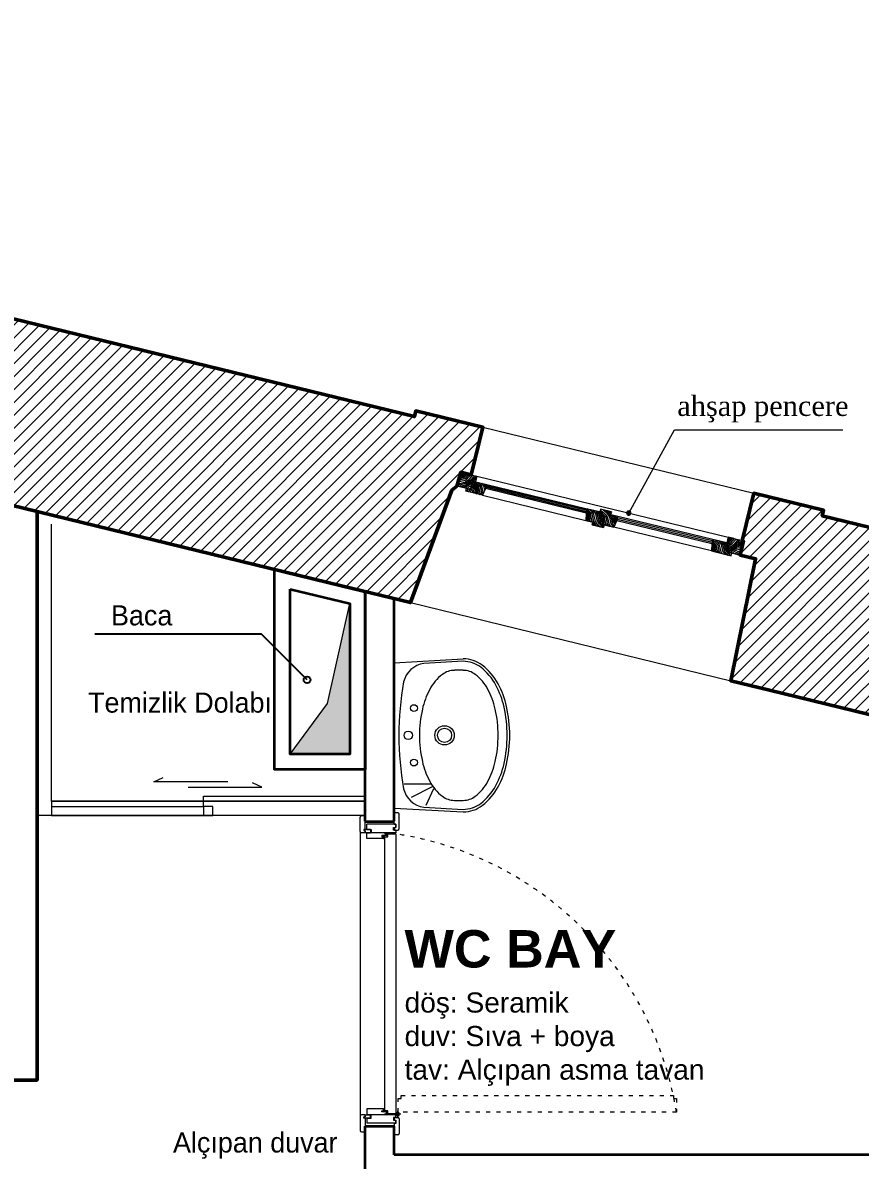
# Model space of a CAD drawing. Header units: millimetres. Extents: x 4980 to 19099, y 3891 to 5773.
# Drawn here: x 13196.2 to 13487.6, y 4328.4 to 4724 of the extents above; entities that cross this region are included whole.
import ezdxf

# ---------------------------------------------------------------- set-up
doc = ezdxf.new("R2010")
doc.units = ezdxf.units.MM
doc.linetypes.add('ACAD_ISO03W100', pattern=[30, 12, -18])
for name, color, linetype, lineweight in [('a 0', 252, 'Continuous', 0), ('a 2', 132, 'Continuous', 20), ('a ahşap tarama', 46, 'Continuous', 0), ('a alçıpan duvar', 162, 'Continuous', 35), ('a donatı ıslak', 52, 'Continuous', 15), ('a duvar', 84, 'Continuous', 50), ('a kapı 1', 50, 'Continuous', 5), ('a kapı 2', 51, 'Continuous', 9), ('a kapı eşik', 40, 'Continuous', 20), ('a pencere 0', 252, 'Continuous', 0), ('a pencere cam', 121, 'Continuous', 0), ('a pencere doğrama', 41, 'Continuous', 20), ('kiremit', 234, 'Continuous', 20), ('kot', 3, 'Continuous', 0), ('no3_duvar tarama', 253, 'Continuous', 9), ('PLAN YAZI', 4, 'Continuous', 9), ('TAVAN', 31, 'Continuous', 0)]:
    doc.layers.add(name, color=color, linetype=linetype, lineweight=lineweight)
doc.layers.add('a yazı', color=30, linetype='Continuous')
doc.styles.get("Standard").update_dxf_attribs({"font": 'stylu.ttf', "height": 10})
pattern_1 = [(346.328434, (2069.433, 13221.979), (6.0401125, 3.6765528), [0.25, -4.75]), (76.328434, (2071.79, 13223.2067), (-3.6765528, 6.0401125), [0.5, -4.5]), (31.328434, (2070.7, 13222.9572), (1.1817798, 4.8583327), [0.3535, -1.0605, 0.3535, -0.707, 2.475, -2.1215678]), (31.328434, (2069.131, 13221.795), (1.1817798, 4.8583327), [0.35355, -0.7071, 0.35355, -5.6568678]), (31.328434, (2070.9495, 13221.8674), (1.1817798, 4.8583327), [0.35355, -6.7175178]), (31.328434, (2071.3763, 13221.5063), (1.1817798, 4.8583327), [0.35355, -6.7175178]), (31.328434, (2070.7657, 13222.1694), (1.1817798, 4.8583327), [0.35355, -6.7175178]), (31.328434, (2070.582, 13222.4714), (1.1817798, 4.8583327), [0.7071, -6.3639678]), (31.328434, (2072.6828, 13225.8197), (1.1817798, 4.8583327), [0.7071, -6.3639678]), (31.328434, (2070.155, 13222.8325), (1.1817798, 4.8583327), [1.4142, -5.6568678]), (31.328434, (2069.9713, 13223.1345), (1.1817798, 4.8583327), [1.4142, -5.6568678]), (31.328434, (2073.4837, 13223.8238), (1.1817798, 4.8583327), [1.4142, -5.6568678]), (31.328434, (2069.8466, 13223.6794), (1.1817798, 4.8583327), [1.06066, -6.0104078]), (31.328434, (2069.052, 13224.6445), (1.1817798, 4.8583327), [1.06066, -6.0104078]), (31.328434, (2069.4198, 13224.0405), (1.1817798, 4.8583327), [1.06066, -6.0104078]), (31.328434, (2072.9323, 13224.73), (1.1817798, 4.8583327), [1.767767, -5.3033008]), (31.328434, (2072.5055, 13225.091), (1.1817798, 4.8583327), [1.767767, -5.3033008]), (31.328434, (2072.696, 13223.758), (1.1817798, 4.8583327), [2.4748737, -4.596194]), (12.893485, (2070.037, 13222.3466), (4.85833268, -1.18177983), [0.559017, -10.6213229]), (12.893485, (2071.3631, 13223.5678), (4.85833268, -1.18177983), [0.559017, -10.6213229]), (12.893485, (2071.002, 13223.141), (4.85833268, -1.18177983), [0.559017, -10.6213229]), (12.893485, (2069.6759, 13221.9199), (4.85833268, -1.18177983), [1.118034, -10.0623059]), (12.893485, (2071.1793, 13223.8698), (4.85833268, -1.18177983), [1.677051, -9.503289]), (12.893485, (2070.7526, 13224.2309), (4.85833268, -1.18177983), [2.236068, -8.944272]), (12.893485, (2070.3258, 13224.592), (4.85833268, -1.18177983), [2.236068, -8.944272]), (12.893485, (2069.9516, 13226.2267), (4.85833268, -1.18177983), [2.236068, -8.944272]), (12.893485, (2069.8334, 13225.741), (4.85833268, -1.18177983), [2.795085, -8.3852549]), (12.893485, (2069.9582, 13225.196), (4.85833268, -1.18177983), [2.795085, -8.3852549]), (49.763383, (2071.1859, 13222.839), (1.18177984, 4.85833268), [0.559017, -10.6213229]), (49.763383, (2070.339, 13222.5305), (1.18177984, 4.85833268), [0.559017, -10.6213229]), (49.763383, (2069.433, 13221.979), (1.18177984, 4.85833268), [1.118034, -10.0623059]), (49.763383, (2071.0677, 13222.3532), (1.18177984, 4.85833268), [1.118034, -10.0623059]), (49.763383, (2068.888, 13221.8542), (1.18177984, 4.85833268), [1.677051, -9.503289]), (49.763383, (2068.4022, 13221.9724), (1.18177984, 4.85833268), [2.236068, -8.944272]), (49.763383, (2072.8338, 13221.1517), (1.18177984, 4.85833268), [2.236068, -8.944272]), (49.763383, (2071.2515, 13222.0512), (1.18177984, 4.85833268), [2.236068, -8.944272]), (49.763383, (2072.105, 13221.329), (1.18177984, 4.85833268), [2.795085, -8.3852549]), (49.763383, (2071.6783, 13221.69), (1.18177984, 4.85833268), [2.795085, -8.3852549])]
pattern_2 = [(346.328434, (-4841.0606, -2285.235), (3.6765528, -6.0401125), [0.25, -4.75]), (256.328434, (-4839.531, -2287.4083), (-6.0401125, -3.6765528), [0.5, -4.5]), (301.328434, (-4840.3844, -2286.686), (-1.1817798, -4.8583327), [0.3535, -1.0605, 0.3535, -0.707, 2.475, -2.1215678]), (301.328434, (-4841.2444, -2284.9332), (-1.1817798, -4.8583327), [0.35355, -0.7071, 0.35355, -5.6568678]), (301.328434, (-4839.662, -2285.8327), (-1.1817798, -4.8583327), [0.35355, -6.7175178]), (301.328434, (-4839.1172, -2285.708), (-1.1817798, -4.8583327), [0.35355, -6.7175178]), (301.328434, (-4839.9642, -2286.0165), (-1.1817798, -4.8583327), [0.35355, -6.7175178]), (301.328434, (-4840.2662, -2286.2003), (-1.1817798, -4.8583327), [0.7071, -6.3639678]), (301.328434, (-4839.938, -2290.1395), (-1.1817798, -4.8583327), [0.7071, -6.3639678]), (301.328434, (-4840.811, -2286.325), (-1.1817798, -4.8583327), [1.4142, -5.6568678]), (301.328434, (-4841.113, -2286.509), (-1.1817798, -4.8583327), [1.4142, -5.6568678]), (301.328434, (-4838.3097, -2288.7345), (-1.1817798, -4.8583327), [1.4142, -5.6568678]), (301.328434, (-4841.4742, -2286.9356), (-1.1817798, -4.8583327), [1.06066, -6.0104078]), (301.328434, (-4842.623, -2287.428), (-1.1817798, -4.8583327), [1.06066, -6.0104078]), (301.328434, (-4842.019, -2287.0604), (-1.1817798, -4.8583327), [1.06066, -6.0104078]), (301.328434, (-4839.2157, -2289.286), (-1.1817798, -4.8583327), [1.767767, -5.3033008]), (301.328434, (-4839.7607, -2289.4108), (-1.1817798, -4.8583327), [1.767767, -5.3033008]), (301.328434, (-4838.9794, -2288.3143), (-1.1817798, -4.8583327), [2.4748737, -4.596194]), (319.763383, (-4840.693, -2285.8392), (4.85833268, -1.18177984), [0.559017, -10.6213229]), (319.763383, (-4840.0758, -2287.533), (4.85833268, -1.18177984), [0.559017, -10.6213229]), (319.763383, (-4840.2005, -2286.9881), (4.85833268, -1.18177984), [0.559017, -10.6213229]), (319.763383, (-4840.8177, -2285.2943), (4.85833268, -1.18177984), [1.118034, -10.0623059]), (319.763383, (-4840.3778, -2287.717), (4.85833268, -1.18177984), [1.677051, -9.5032889]), (319.763383, (-4840.9227, -2287.8416), (4.85833268, -1.18177984), [2.236068, -8.9442719]), (319.763383, (-4841.4676, -2287.9664), (4.85833268, -1.18177984), [2.236068, -8.9442719]), (319.763383, (-4842.551, -2289.2466), (4.85833268, -1.18177984), [2.236068, -8.9442719]), (319.763383, (-4842.4328, -2288.7608), (4.85833268, -1.18177984), [2.795085, -8.3852549]), (319.763383, (-4842.0717, -2288.334), (4.85833268, -1.18177984), [2.795085, -8.3852549]), (282.893485, (-4839.8985, -2286.8043), (-1.18177984, -4.85833268), [0.559017, -10.6213229]), (282.893485, (-4840.509, -2286.1412), (-1.18177984, -4.85833268), [0.559017, -10.6213229]), (282.893485, (-4841.0606, -2285.2352), (-1.18177984, -4.85833268), [1.118034, -10.0623059]), (282.893485, (-4839.7803, -2286.3185), (-1.18177984, -4.85833268), [1.118034, -10.0623059]), (282.893485, (-4841.4873, -2284.874), (-1.18177984, -4.85833268), [1.677051, -9.5032889]), (282.893485, (-4841.9732, -2284.756), (-1.18177984, -4.85833268), [2.236068, -8.9442719]), (282.893485, (-4837.6597, -2286.0624), (-1.18177984, -4.85833268), [2.236068, -8.9442719]), (282.893485, (-4839.4783, -2286.1347), (-1.18177984, -4.85833268), [2.236068, -8.9442719]), (282.893485, (-4838.3885, -2285.8852), (-1.18177984, -4.85833268), [2.795085, -8.3852549]), (282.893485, (-4838.9334, -2286.01), (-1.18177984, -4.85833268), [2.795085, -8.3852549])]

# ---------------------------------------------------------------- blocks, each defined once
blk = doc.blocks.new('dggfgfg')
at = {"layer": 'a yazı'}
h = blk.add_hatch(dxfattribs=at)
h.set_pattern_fill('ANGLE', color=256, scale=3)
h.set_pattern_definition([(0, (0, 0), (0, 20.955), [15.24, -5.715]), (90, (0, 0), (-20.955, 1e-15), [15.24, -5.715])])
h.paths.add_polyline_path([(-70267.39, -26553.81, 1), (-70269.77, -26553.81, 1)])
blk.add_lwpolyline([(-70268.58, -26553.81), (-70284.45, -26537.95), (-70342.5, -26537.95)], dxfattribs=at)
blk.add_circle((-70268.58, -26553.81), 1.19, dxfattribs=at)
blk = doc.blocks.new('asdsdzfsd')
at = {"layer": 'a 0'}
blk.add_hatch(color=256, dxfattribs=at).paths.add_polyline_path([(8706.57, 2411.45), (8698.79, 2376.7), (8685.73, 2359.08), (8706.57, 2359.08)])
at = {"layer": 'a ahşap tarama', "lineweight": 5}
h = blk.add_hatch(dxfattribs=at)
h.set_pattern_fill('WOODFACE', color=256, scale=5, angle=346.3284, style=0, pattern_type=2)
h.set_pattern_definition(pattern_1)
h.paths.add_polyline_path([(8748.8, 2456.25), (8750.74, 2455.78), (8750.26, 2453.83), (8749.29, 2454.07), (8748.58, 2451.15), (8747.13, 2451.51), (8743.72, 2452.34), (8745.15, 2457.14)])
h = blk.add_hatch(dxfattribs=at)
h.set_pattern_fill('WOODFACE', color=256, scale=5, angle=346.3284, style=0, pattern_type=2)
h.set_pattern_definition(pattern_2)
h.paths.add_polyline_path([(8754.15, 2452.89), (8753.8, 2451.44), (8752.72, 2449.12), (8746.89, 2450.54), (8747.13, 2451.51), (8748.58, 2451.15), (8749.29, 2454.07), (8750.26, 2453.83)])
h = blk.add_hatch(dxfattribs=at)
h.set_pattern_fill('WOODFACE', color=256, scale=5, angle=346.3284, style=0, pattern_type=2)
h.set_pattern_definition(pattern_2)
h.paths.add_polyline_path([(8789.13, 2444.38), (8788.78, 2442.93), (8788.67, 2440.38), (8791.1, 2439.79), (8790.87, 2438.82), (8794.75, 2437.87), (8794.99, 2438.84), (8793.53, 2439.2), (8794.38, 2442.68), (8794.48, 2443.08), (8789.33, 2444.33)])
h = blk.add_hatch(dxfattribs=at)
h.set_pattern_fill('WOODFACE', color=256, scale=5, angle=346.3284, style=0, pattern_type=2)
h.set_pattern_definition(pattern_2)
h.paths.add_polyline_path([(8798.39, 2438.02), (8799.47, 2440.33), (8799.82, 2441.78), (8797.39, 2442.37), (8797.63, 2443.35), (8793.74, 2444.29), (8793.51, 2443.32), (8794.48, 2443.08), (8793.63, 2439.6), (8793.53, 2439.2)])
h = blk.add_hatch(dxfattribs=at)
h.set_pattern_fill('WOODFACE', color=256, scale=5, angle=346.3284, style=0, pattern_type=2)
h.set_pattern_definition(pattern_2)
edge = h.paths.add_edge_path()
edge.add_line((8832.86, 2433.75), (8832.5, 2432.29))
edge.add_line((8832.5, 2432.29), (8832.4, 2429.74))
edge.add_line((8832.4, 2429.74), (8839.2, 2428.09))
edge.add_line((8839.2, 2428.09), (8839.43, 2429.05))
edge.add_line((8839.43, 2429.05), (8837.98, 2429.41))
edge.add_line((8837.98, 2429.41), (8838.69, 2432.32))
edge.add_line((8838.69, 2432.32), (8837.71, 2432.56))
edge.add_line((8837.71, 2432.56), (8832.86, 2433.75))
h = blk.add_hatch(dxfattribs=at)
h.set_pattern_fill('WOODFACE', color=256, scale=5, angle=346.3284, style=0, pattern_type=2)
h.set_pattern_definition(pattern_1)
h.paths.add_polyline_path([(8841.1, 2433.79), (8838.19, 2434.5), (8837.71, 2432.56), (8838.69, 2432.32), (8837.98, 2429.41), (8842.34, 2428.34), (8843.45, 2433.22)])
at = {"layer": 'a kapı 1'}
h = blk.add_hatch(color=256, dxfattribs=at)
h.paths.add_polyline_path([(8718.12, 2330.69), (8718.13, 2330.59), (8718.3, 2330.59), (8718.3, 2330.46), (8718.13, 2330.47), (8718.12, 2330.36), (8718.05, 2330.47), (8717.91, 2330.47), (8717.9, 2330.36), (8717.8, 2330.53), (8717.9, 2330.69), (8717.91, 2330.58), (8718.05, 2330.59)])
h.paths.add_polyline_path([(8718.3, 2330.7, -0.2663), (8718.7, 2330.4), (8718.7, 2330, -0.268071), (8718.3, 2329.7)])
h.paths.add_polyline_path([(8718.4, 2330.57), (8718.4, 2329.83, 0.088912), (8718.52, 2329.91, 0.285346), (8718.52, 2330.49, 0.088079)], flags=16)
for points in [[(8718.05, 2330.59), (8718.12, 2330.69), (8718.13, 2330.59), (8718.3, 2330.59), (8718.3, 2330.46), (8718.13, 2330.47), (8718.12, 2330.36), (8718.05, 2330.47), (8717.91, 2330.47), (8717.9, 2330.36), (8717.8, 2330.53), (8717.9, 2330.69), (8717.91, 2330.58)], [(8718.3, 2329.7), (8718.3, 2330.7, -0.2663), (8718.7, 2330.4), (8718.7, 2330, -0.268071)], [(8719.05, 2331.59), (8719.11, 2331.69), (8719.13, 2331.59), (8719.3, 2331.59), (8719.3, 2331.46), (8719.13, 2331.47), (8719.11, 2331.36), (8719.05, 2331.47), (8718.91, 2331.47), (8718.9, 2331.36), (8718.8, 2331.53), (8718.9, 2331.69), (8718.91, 2331.58)], [(8719.3, 2330.7), (8719.3, 2331.7, -0.2663), (8719.7, 2331.4), (8719.7, 2331, -0.268071)], [(8718.3, 2235.7), (8718.3, 2234.7, 0.2663), (8718.7, 2235), (8718.7, 2235.4, 0.268071)], [(8718.05, 2234.81), (8718.12, 2234.71), (8718.13, 2234.81), (8718.3, 2234.8), (8718.3, 2234.94), (8718.13, 2234.93), (8718.12, 2235.03), (8718.05, 2234.93), (8717.91, 2234.92), (8717.9, 2235.03), (8717.8, 2234.87), (8717.9, 2234.71), (8717.91, 2234.81)], [(8719.05, 2233.81), (8719.11, 2233.71), (8719.13, 2233.81), (8719.3, 2233.8), (8719.3, 2233.94), (8719.13, 2233.93), (8719.11, 2234.03), (8719.05, 2233.93), (8718.91, 2233.92), (8718.9, 2234.03), (8718.8, 2233.87), (8718.9, 2233.71), (8718.91, 2233.81)], [(8719.3, 2234.7), (8719.3, 2233.7, 0.2663), (8719.7, 2234), (8719.7, 2234.4, 0.268071)]]:
    blk.add_hatch(color=256, dxfattribs=at).paths.add_polyline_path(points)
h = blk.add_hatch(color=256, dxfattribs=at)
h.paths.add_polyline_path([(8719.11, 2331.69), (8719.13, 2331.59), (8719.3, 2331.59), (8719.3, 2331.46), (8719.13, 2331.47), (8719.11, 2331.36), (8719.05, 2331.47), (8718.91, 2331.47), (8718.9, 2331.36), (8718.8, 2331.53), (8718.9, 2331.69), (8718.91, 2331.58), (8719.05, 2331.59)])
h.paths.add_polyline_path([(8719.3, 2331.7, -0.2663), (8719.7, 2331.4), (8719.7, 2331, -0.268071), (8719.3, 2330.7)])
h.paths.add_polyline_path([(8719.4, 2331.57), (8719.4, 2330.83, 0.088912), (8719.52, 2330.91, 0.285346), (8719.52, 2331.49, 0.088079)], flags=16)
h = blk.add_hatch(color=256, dxfattribs=at)
h.paths.add_polyline_path([(8718.12, 2234.71), (8718.13, 2234.81), (8718.3, 2234.8), (8718.3, 2234.94), (8718.13, 2234.93), (8718.12, 2235.03), (8718.05, 2234.93), (8717.91, 2234.92), (8717.9, 2235.03), (8717.8, 2234.87), (8717.9, 2234.71), (8717.91, 2234.81), (8718.05, 2234.81)])
h.paths.add_polyline_path([(8718.3, 2234.7, 0.2663), (8718.7, 2235), (8718.7, 2235.4, 0.268071), (8718.3, 2235.7)])
h.paths.add_polyline_path([(8718.4, 2234.83), (8718.4, 2235.57, -0.088912), (8718.52, 2235.49, -0.285346), (8718.52, 2234.91, -0.088079)], flags=16)
h = blk.add_hatch(color=256, dxfattribs=at)
h.paths.add_polyline_path([(8719.11, 2233.71), (8719.13, 2233.81), (8719.3, 2233.8), (8719.3, 2233.94), (8719.13, 2233.93), (8719.11, 2234.03), (8719.05, 2233.93), (8718.91, 2233.92), (8718.9, 2234.03), (8718.8, 2233.87), (8718.9, 2233.71), (8718.91, 2233.81), (8719.05, 2233.81)])
h.paths.add_polyline_path([(8719.3, 2233.7, 0.2663), (8719.7, 2234), (8719.7, 2234.4, 0.268071), (8719.3, 2234.7)])
h.paths.add_polyline_path([(8719.4, 2233.83), (8719.4, 2234.57, -0.088912), (8719.52, 2234.49, -0.285346), (8719.52, 2233.91, -0.088079)], flags=16)
at = {"layer": 'a pencere cam', "lineweight": 5}
for points in [[(8753.92, 2451.92), (8788.9, 2443.41), (8789.02, 2443.9), (8754.04, 2452.41)], [(8799.59, 2440.81), (8832.62, 2432.78), (8832.74, 2433.26), (8799.7, 2441.3)]]:
    blk.add_hatch(color=256, dxfattribs=at).paths.add_polyline_path(points)
at = {"layer": 'no3_duvar tarama'}
h = blk.add_hatch(dxfattribs=at)
h.set_pattern_fill('ANSI31', color=256, style=0)
h.set_pattern_definition([(45, (-467.3525, 13840.0737), (-2.245064, 2.245064), [])])
edge = h.paths.add_edge_path()
edge.add_line((8170.9, 2597.91), (8174.69, 2613.46))
edge.add_line((8174.69, 2613.46), (8198.01, 2607.78))
edge.add_line((8198.01, 2607.78), (8197.53, 2605.84))
edge.add_line((8197.53, 2605.84), (8729.02, 2476.5))
edge.add_line((8729.02, 2476.5), (8729.5, 2478.45))
edge.add_line((8729.5, 2478.45), (8752.82, 2472.77))
edge.add_line((8752.82, 2472.77), (8748.8, 2456.25))
edge.add_line((8748.8, 2456.25), (8745.15, 2457.14))
edge.add_line((8745.15, 2457.14), (8743.72, 2452.34))
edge.add_line((8743.72, 2452.34), (8742.08, 2450.88))
edge.add_line((8742.08, 2450.88), (8727.64, 2411.81))
edge.add_line((8727.64, 2411.81), (8703.69, 2417.66))
edge.add_line((8703.69, 2417.66), (8437.57, 2482.56))
edge.add_line((8437.57, 2482.56), (8399.99, 2491.73))
edge.add_line((8399.99, 2491.73), (8285.05, 2519.76))
edge.add_line((8285.05, 2519.76), (8169.59, 2547.92))
edge.add_line((8169.59, 2547.92), (8171.45, 2591.11))
edge.add_line((8171.45, 2591.11), (8170.13, 2592.96))
edge.add_line((8170.13, 2592.96), (8172.14, 2592.46))
edge.add_line((8172.14, 2592.46), (8173.26, 2597.38))
edge.add_line((8173.26, 2597.38), (8170.9, 2597.91))
h = blk.add_hatch(dxfattribs=at)
h.set_pattern_fill('ANSI31', color=256, style=0)
h.set_pattern_definition([(45, (-467.3525, 13840.0737), (-2.245064, 2.245064), [])])
h.paths.add_polyline_path([(8843.05, 2433.32), (8847.07, 2449.84), (8871.36, 2443.93), (8870.88, 2441.98), (9005.94, 2409.12), (9006.41, 2411.06), (9031.68, 2404.91), (9032.22, 2378.12), (9030.22, 2378.07), (9030.69, 2358.08), (9032.69, 2358.13), (9033.27, 2333.13), (9018.28, 2332.78), (9018.23, 2335.02), (9013.46, 2335.21), (9013.56, 2337.05), (8975.12, 2348.06), (8975.12, 2351.45), (8852.5, 2381.36), (8839.08, 2384.63), (8847.69, 2427.04), (8842.34, 2428.34), (8843.45, 2433.22)])
at = {"layer": 'PLAN YAZI'}
h = blk.add_hatch(color=256, dxfattribs=at)
h.dxf.hatch_style = 1
edge = h.paths.add_edge_path()
edge.add_ellipse((8803.57, 2442.92), major_axis=(-0.021, 0.888), ratio=0.6911, start_angle=0, end_angle=360)
at = {"layer": 'a 0'}
for p, q in [((8722.67, 2233.92), (8719.12, 2233.92)), ((8719.12, 2233.92), (8719.12, 2233.87)), ((8719.12, 2233.87), (8719.12, 2233.82)), ((8722.67, 2233.87), (8719.12, 2233.87)), ((8722.62, 2233.87), (8719.12, 2233.87)), ((8722.57, 2233.82), (8719.12, 2233.82)), ((8724.34, 2233.87), (8722.56, 2233.87)), ((8723.21, 2232.75), (8723.21, 2235))]:
    blk.add_line(p, q, dxfattribs=at)
blk.add_lwpolyline([(8685.73, 2359.08), (8698.79, 2376.7), (8706.57, 2411.45)], dxfattribs=at)
for radius, start, end in [(0.65, 184.4117, 175.5883), (0.6, 180, 175.2198), (0.55, 180, 174.7841)]:
    blk.add_arc((8723.21, 2233.87), radius, start, end, dxfattribs=at)
at = {"layer": 'a 2'}
for points in [[(8752.82, 2472.77), (8847.07, 2449.84)], [(8727.64, 2411.81), (8839.08, 2384.63)]]:
    blk.add_lwpolyline(points, dxfattribs=at)
at = {"layer": 'a alçıpan duvar'}
for p, q in [((8711.92, 2335.67), (8721.92, 2335.67)), ((8711.92, 2229.67), (8721.92, 2229.67))]:
    blk.add_line(p, q, dxfattribs=at)
for points in [[(8680.38, 2423.32), (8711.92, 2415.65), (8711.92, 2353.73), (8680.38, 2353.73)], [(8685.73, 2416.52), (8706.57, 2411.45), (8706.57, 2359.08), (8685.73, 2359.08)]]:
    blk.add_lwpolyline(points, close=True, dxfattribs=at)
for points in [[(8711.92, 2335.73), (8711.92, 2415.65)], [(8721.92, 2335.73), (8721.92, 2413.21)], [(8711.92, 2175.93), (8711.92, 2229.73)], [(8721.92, 2219.73), (8721.92, 2229.73)], [(8841.92, 2219.73), (8721.92, 2219.73)], [(8975.12, 2219.73), (8841.92, 2219.73)]]:
    blk.add_lwpolyline(points, dxfattribs=at)
at = {"layer": 'a donatı ıslak'}
for p, q in [((8721.92, 2390.9), (8745.99, 2392.26)), ((8721.92, 2390.9), (8745.99, 2392.26)), ((8721.92, 2390.9), (8721.92, 2340.35)), ((8721.92, 2390.9), (8721.92, 2340.35)), ((8746.01, 2391.37), (8732.33, 2390.6)), ((8746.01, 2391.37), (8732.33, 2390.6)), ((8745.99, 2388.24), (8742.94, 2388.24)), ((8745.99, 2388.24), (8742.94, 2388.24)), ((8734.56, 2348.69), (8725.44, 2348.69)), ((8734.56, 2348.69), (8725.44, 2348.69)), ((8735.15, 2347.74), (8727.87, 2343.96)), ((8735.15, 2347.74), (8727.87, 2343.96)), ((8735.6, 2347), (8732.97, 2341.26)), ((8735.6, 2347), (8732.97, 2341.26)), ((8742.94, 2343.02), (8745.99, 2343.02)), ((8742.94, 2343.02), (8745.99, 2343.02)), ((8721.92, 2340.35), (8745.99, 2338.99)), ((8721.92, 2340.35), (8745.99, 2338.99)), ((8732.33, 2340.66), (8746.01, 2339.88)), ((8732.33, 2340.66), (8746.01, 2339.88))]:
    blk.add_line(p, q, dxfattribs=at)
for centre, radius in [((8728.85, 2375.1), 1.18), ((8728.85, 2375.1), 1.18), ((8726.87, 2365.63), 1.48), ((8726.87, 2365.63), 1.48), ((8726.87, 2365.63), 1.48), ((8726.87, 2365.63), 1.48), ((8739.5, 2365.63), 3.36), ((8739.5, 2365.63), 3.36), ((8739.5, 2365.63), 3.36), ((8739.5, 2365.63), 3.36), ((8739.5, 2365.63), 2.46), ((8739.5, 2365.63), 2.46), ((8739.5, 2365.63), 2.46), ((8739.5, 2365.63), 2.46), ((8728.85, 2356.15), 1.18), ((8728.85, 2356.15), 1.18)]:
    blk.add_circle(centre, radius, dxfattribs=at)
for centre, radius, start, end in [((8733.38, 2382.31), 8.35, 97.2298, 166.9628), ((8733.38, 2382.31), 8.35, 97.2298, 166.9628), ((8745.99, 2381.37), 10.89, 52.4065, 89.9996), ((8745.99, 2381.37), 10.89, 52.4065, 89.9996), ((8745.99, 2381.37), 10, 52.4065, 89.8578), ((8745.99, 2381.37), 10, 52.4065, 89.8578), ((8740.22, 2373.89), 20.34, 28.2799, 52.4065), ((8740.22, 2373.89), 20.34, 28.2799, 52.4065), ((8748.7, 2373.89), 16.31, 127.5927, 151.7193), ((8748.7, 2373.89), 16.31, 127.5927, 151.7193), ((8742.94, 2381.37), 6.86, 89.9996, 127.5927), ((8742.94, 2381.37), 6.86, 89.9996, 127.5927), ((8745.99, 2381.37), 6.86, 52.4065, 89.9996), ((8745.99, 2381.37), 6.86, 52.4065, 89.9996), ((8740.22, 2373.89), 16.31, 28.2799, 52.4065), ((8740.22, 2373.89), 16.31, 28.2799, 52.4065), ((8740.22, 2373.89), 19.45, 28.2799, 52.4065), ((8740.22, 2373.89), 19.45, 28.2799, 52.4065), ((8831.18, 2365.63), 107.56, 170.0581, 179.9996), ((8831.18, 2365.63), 107.56, 170.0581, 179.9996), ((8757.96, 2368.9), 26.83, 151.7193, 167.4367), ((8757.96, 2368.9), 26.83, 151.7193, 167.4367), ((8730.96, 2368.91), 26.83, 12.5625, 28.2799), ((8730.96, 2368.91), 26.83, 12.5625, 28.2799), ((8730.96, 2368.91), 29.96, 12.5625, 28.2799), ((8730.96, 2368.91), 29.96, 12.5625, 28.2799), ((8730.96, 2368.91), 30.85, 12.5625, 28.2799), ((8730.96, 2368.91), 30.85, 12.5625, 28.2799), ((8772.67, 2365.63), 41.9, 167.4367, 179.9996), ((8772.67, 2365.63), 41.9, 167.4367, 179.9996), ((8716.25, 2365.63), 41.9, 359.9996, 12.5625), ((8716.25, 2365.63), 41.9, 359.9996, 12.5625), ((8716.25, 2365.63), 45.03, 359.9996, 12.5625), ((8716.25, 2365.63), 45.03, 359.9996, 12.5625), ((8716.25, 2365.63), 45.92, 359.9996, 12.5625), ((8716.25, 2365.63), 45.92, 359.9996, 12.5625), ((8831.18, 2365.63), 107.56, 179.9996, 189.9411), ((8831.18, 2365.63), 107.56, 179.9996, 189.9411), ((8772.67, 2365.63), 41.9, 179.9996, 192.5625), ((8772.67, 2365.63), 41.9, 179.9996, 192.5625), ((8716.25, 2365.63), 41.9, 347.4367, 359.9996), ((8716.25, 2365.63), 41.9, 347.4367, 359.9996), ((8716.25, 2365.63), 45.03, 347.4367, 359.9996), ((8716.25, 2365.63), 45.03, 347.4367, 359.9996), ((8716.25, 2365.63), 45.92, 347.4367, 359.9996), ((8716.25, 2365.63), 45.92, 347.4367, 359.9996), ((8757.96, 2362.35), 26.83, 192.5625, 208.2799), ((8757.96, 2362.35), 26.83, 192.5625, 208.2799), ((8730.96, 2362.35), 26.83, 331.7193, 347.4367), ((8730.96, 2362.35), 29.96, 331.7193, 347.4367), ((8730.96, 2362.35), 30.85, 331.7193, 347.4367), ((8733.38, 2348.94), 8.35, 193.0364, 262.7694), ((8733.38, 2348.94), 8.35, 193.0364, 262.7694), ((8748.7, 2357.37), 16.31, 208.2799, 232.4065), ((8748.7, 2357.37), 16.31, 208.2799, 232.4065), ((8740.22, 2357.37), 16.31, 307.5927, 331.7193), ((8740.22, 2357.37), 16.31, 307.5927, 331.7193), ((8740.22, 2357.37), 19.45, 307.5927, 331.7193), ((8740.22, 2357.37), 20.34, 307.5927, 331.7193), ((8742.94, 2349.88), 6.86, 232.4065, 269.9996), ((8742.94, 2349.88), 6.86, 232.4065, 269.9996), ((8745.99, 2349.88), 6.86, 269.9996, 307.5927), ((8745.99, 2349.88), 6.86, 269.9996, 307.5927), ((8745.99, 2349.88), 10.89, 269.9996, 307.5927), ((8745.99, 2349.88), 10.89, 269.9996, 307.5927), ((8745.99, 2349.88), 10, 270.1414, 307.5927), ((8745.99, 2349.88), 10, 270.1414, 307.5927)]:
    blk.add_arc(centre, radius, start, end, dxfattribs=at)
at = {"layer": 'a duvar'}
for points in [[(8170.9, 2597.91), (8174.69, 2613.46), (8198.01, 2607.78), (8197.53, 2605.84), (8729.02, 2476.5), (8729.5, 2478.45), (8752.82, 2472.77), (8748.8, 2456.25), (8745.15, 2457.14), (8743.72, 2452.34), (8742.08, 2450.88), (8727.64, 2411.81), (8703.69, 2417.66), (8437.57, 2482.56), (8399.99, 2491.73), (8285.05, 2519.76), (8169.59, 2547.92), (8171.45, 2591.11), (8170.13, 2592.96), (8172.14, 2592.46), (8173.26, 2597.38), (8170.9, 2597.91)], [(8843.05, 2433.32), (8847.07, 2449.84), (8871.36, 2443.93), (8870.88, 2441.98), (9005.94, 2409.12), (9006.41, 2411.06), (9031.68, 2404.91), (9032.22, 2378.12), (9030.22, 2378.07), (9030.69, 2358.08), (9032.69, 2358.13), (9033.27, 2333.13), (9018.28, 2332.78), (9018.23, 2335.02), (9013.46, 2335.21), (9013.56, 2337.05), (8975.12, 2348.06), (8975.12, 2351.45), (8852.5, 2381.36), (8839.08, 2384.63), (8847.69, 2427.04), (8842.34, 2428.34), (8843.45, 2433.22), (8843.05, 2433.32)]]:
    blk.add_lwpolyline(points, dxfattribs=at)
at = {"layer": 'a duvar', "color": 250}
blk.add_lwpolyline([(8587.74, 2445.93), (8587.74, 2245.73), (8597.74, 2245.73), (8597.74, 2443.65)], dxfattribs=at)
at = {"layer": 'a kapı 1'}
for p, q in [((8723.22, 2338.7), (8721.92, 2338.7)), ((8721.92, 2334.73), (8721.92, 2338.7)), ((8723.72, 2333.2), (8723.72, 2338.2)), ((8710.12, 2332.2), (8710.12, 2337.2)), ((8710.62, 2337.7), (8711.92, 2337.7)), ((8711.92, 2332.88), (8711.92, 2337.7)), ((8712.5, 2332.9), (8712.5, 2334.7)), ((8722.52, 2334.7), (8712.5, 2334.7)), ((8722.54, 2334.73), (8721.92, 2334.73)), ((8722.02, 2334.7), (8722.52, 2334.7)), ((8722.52, 2334.7), (8722.52, 2333.63)), ((8722.54, 2334.73), (8722.54, 2333.58)), ((8722.54, 2333.56), (8722.54, 2334.73)), ((8722.54, 2334.7), (8722.54, 2333.56)), ((8711.92, 2331.7), (8710.62, 2331.7)), ((8711.92, 2331.7), (8710.68, 2331.7)), ((8713.72, 2332.88), (8711.42, 2332.88)), ((8711.42, 2332.88), (8711.42, 2332.48)), ((8711.42, 2332.48), (8711.92, 2332.48)), ((8711.92, 2331.7), (8711.92, 2332.48)), ((8711.92, 2332.48), (8711.92, 2331.7)), ((8711.92, 2332.48), (8711.92, 2331.7)), ((8711.92, 2331.7), (8711.92, 2331.9)), ((8711.92, 2331.9), (8712.12, 2331.9)), ((8711.92, 2331.7), (8711.92, 2331.85)), ((8712.12, 2331.9), (8712.12, 2331.7)), ((8712.12, 2331.7), (8713.72, 2331.7)), ((8712.5, 2332.9), (8714, 2332.9)), ((8712.5, 2332.88), (8713.72, 2332.88)), ((8712.5, 2329.7), (8712.5, 2331.7)), ((8722.52, 2331.7), (8712.5, 2331.7)), ((8713.72, 2331.7), (8712.55, 2331.7)), ((8713.72, 2332.88), (8713.72, 2331.7)), ((8714, 2332.9), (8714, 2331.7)), ((8719.25, 2330.75), (8717.7, 2330.75)), ((8717.7, 2330.75), (8717.7, 2330.36)), ((8717.7, 2330.36), (8718.3, 2330.36)), ((8717.8, 2330.53), (8717.9, 2330.69)), ((8717.8, 2330.53), (8717.9, 2330.36)), ((8717.9, 2330.69), (8717.91, 2330.58)), ((8717.9, 2330.36), (8717.91, 2330.47)), ((8717.91, 2330.58), (8718.05, 2330.59)), ((8717.91, 2330.47), (8718.05, 2330.47)), ((8718.05, 2330.59), (8718.12, 2330.69)), ((8718.05, 2330.47), (8718.12, 2330.36)), ((8718.12, 2330.69), (8718.13, 2330.59)), ((8718.12, 2330.36), (8718.13, 2330.47)), ((8718.13, 2330.59), (8718.3, 2330.59)), ((8718.13, 2330.47), (8718.3, 2330.46)), ((8718.3, 2330.35), (8718.3, 2330.7)), ((8718.3, 2329.7), (8718.3, 2330.7)), ((8718.3, 2330.36), (8718.3, 2329.7)), ((8718.3, 2330.35), (8718.3, 2329.7)), ((8718.3, 2330.35), (8718.3, 2329.75)), ((8718.3, 2330.35), (8718.3, 2329.7)), ((8718.4, 2329.83), (8718.4, 2330.57)), ((8718.7, 2331.7), (8718.7, 2331.36)), ((8719.3, 2331.7), (8718.7, 2331.7)), ((8718.7, 2331.36), (8719.25, 2331.36)), ((8718.8, 2331.53), (8718.9, 2331.69)), ((8718.8, 2331.53), (8718.9, 2331.36)), ((8718.9, 2331.69), (8718.91, 2331.58)), ((8718.9, 2331.36), (8718.91, 2331.47)), ((8718.91, 2331.58), (8719.05, 2331.59)), ((8718.91, 2331.47), (8719.05, 2331.47)), ((8719.05, 2331.59), (8719.11, 2331.69)), ((8719.05, 2331.47), (8719.11, 2331.36)), ((8719.11, 2331.69), (8719.13, 2331.59)), ((8719.11, 2331.36), (8719.13, 2331.47)), ((8719.13, 2331.59), (8719.3, 2331.59)), ((8719.13, 2331.47), (8719.3, 2331.46)), ((8719.25, 2331.36), (8719.25, 2330.75)), ((8719.3, 2330.7), (8719.3, 2331.7)), ((8719.3, 2331.35), (8719.3, 2331.7)), ((8719.3, 2331.36), (8719.3, 2330.7)), ((8719.3, 2331.35), (8719.3, 2330.7)), ((8719.3, 2331.35), (8719.3, 2330.75)), ((8719.3, 2331.35), (8719.3, 2330.7)), ((8719.4, 2330.83), (8719.4, 2331.57)), ((8719.6, 2331.2), (8719.6, 2331.2)), ((8719.7, 2331.4), (8719.7, 2331)), ((8721.72, 2333.63), (8722.52, 2333.63)), ((8721.72, 2332.63), (8721.72, 2333.63)), ((8722.52, 2332.63), (8721.72, 2332.63)), ((8721.92, 2332.7), (8721.92, 2333.56)), ((8721.92, 2333.56), (8722.54, 2333.56)), ((8721.92, 2333.56), (8721.92, 2332.7)), ((8721.92, 2332.7), (8723.22, 2332.7)), ((8722.52, 2332.63), (8722.52, 2331.7)), ((8718.3, 2329.7), (8712.5, 2329.7)), ((8718.3, 2329.7), (8712.5, 2329.7)), ((8712.5, 2235.7), (8712.5, 2233.7)), ((8718.3, 2235.7), (8712.5, 2235.7)), ((8718.3, 2235.7), (8712.5, 2235.7)), ((8718.3, 2235.04), (8718.3, 2235.7)), ((8718.3, 2235.05), (8718.3, 2235.7)), ((8718.3, 2235.05), (8718.3, 2235.7)), ((8718.3, 2235.7), (8718.3, 2234.7)), ((8718.3, 2235.05), (8718.3, 2235.65)), ((8718.4, 2235.57), (8718.4, 2234.83)), ((8718.6, 2235.2), (8718.6, 2235.2)), ((8718.7, 2235), (8718.7, 2235.4)), ((8710.12, 2233.2), (8710.12, 2228.2)), ((8711.92, 2233.7), (8710.62, 2233.7)), ((8711.92, 2233.7), (8710.68, 2233.7)), ((8711.42, 2232.92), (8711.92, 2232.92)), ((8711.42, 2232.52), (8711.42, 2232.92)), ((8713.72, 2232.52), (8711.42, 2232.52)), ((8711.92, 2233.7), (8711.92, 2232.92)), ((8711.92, 2232.92), (8711.92, 2233.7)), ((8711.92, 2232.92), (8711.92, 2233.7)), ((8711.92, 2233.7), (8711.92, 2233.5)), ((8711.92, 2233.7), (8711.92, 2233.55)), ((8711.92, 2233.5), (8712.12, 2233.5)), ((8711.92, 2232.52), (8711.92, 2227.7)), ((8712.12, 2233.7), (8713.72, 2233.7)), ((8712.12, 2233.5), (8712.12, 2233.7)), ((8722.52, 2233.7), (8712.5, 2233.7)), ((8712.5, 2232.52), (8713.72, 2232.52)), ((8712.5, 2232.5), (8714, 2232.5)), ((8712.5, 2232.5), (8712.5, 2230.7)), ((8713.72, 2233.7), (8712.55, 2233.7)), ((8713.72, 2232.52), (8713.72, 2233.7)), ((8714, 2232.5), (8714, 2233.7)), ((8717.7, 2235.04), (8718.3, 2235.04)), ((8717.7, 2234.65), (8717.7, 2235.04)), ((8719.25, 2234.65), (8717.7, 2234.65)), ((8717.8, 2234.87), (8717.9, 2235.03)), ((8717.8, 2234.87), (8717.9, 2234.71)), ((8717.9, 2235.03), (8717.91, 2234.92)), ((8717.9, 2234.71), (8717.91, 2234.81)), ((8717.91, 2234.92), (8718.05, 2234.93)), ((8717.91, 2234.81), (8718.05, 2234.81)), ((8718.05, 2234.93), (8718.12, 2235.03)), ((8718.05, 2234.81), (8718.12, 2234.71)), ((8718.12, 2235.03), (8718.13, 2234.93)), ((8718.12, 2234.71), (8718.13, 2234.81)), ((8718.13, 2234.93), (8718.3, 2234.94)), ((8718.13, 2234.81), (8718.3, 2234.8)), ((8718.3, 2235.05), (8718.3, 2234.7)), ((8718.7, 2233.7), (8718.7, 2234.04)), ((8718.7, 2234.04), (8719.25, 2234.04)), ((8719.3, 2233.7), (8718.7, 2233.7)), ((8718.8, 2233.87), (8718.9, 2234.03)), ((8718.8, 2233.87), (8718.9, 2233.71)), ((8718.9, 2234.03), (8718.91, 2233.92)), ((8718.9, 2233.71), (8718.91, 2233.81)), ((8718.91, 2233.92), (8719.05, 2233.93)), ((8718.91, 2233.81), (8719.05, 2233.81)), ((8719.05, 2233.93), (8719.11, 2234.03)), ((8719.05, 2233.81), (8719.11, 2233.71)), ((8719.11, 2234.03), (8719.13, 2233.93)), ((8719.11, 2233.71), (8719.13, 2233.81)), ((8719.13, 2233.93), (8719.3, 2233.94)), ((8719.13, 2233.81), (8719.3, 2233.8)), ((8719.25, 2234.04), (8719.25, 2234.65)), ((8719.3, 2234.7), (8719.3, 2233.7)), ((8719.3, 2234.05), (8719.3, 2234.7)), ((8719.3, 2234.05), (8719.3, 2234.7)), ((8719.3, 2234.04), (8719.3, 2234.7)), ((8719.3, 2234.05), (8719.3, 2234.65)), ((8719.3, 2234.05), (8719.3, 2233.7)), ((8719.4, 2234.57), (8719.4, 2233.83)), ((8719.6, 2234.2), (8719.6, 2234.2)), ((8719.7, 2234), (8719.7, 2234.4)), ((8722.52, 2232.77), (8721.72, 2232.77)), ((8721.72, 2232.77), (8721.72, 2231.77)), ((8721.72, 2231.77), (8722.52, 2231.77)), ((8721.92, 2231.84), (8721.92, 2232.7)), ((8721.92, 2232.7), (8721.92, 2231.84)), ((8721.92, 2232.7), (8723.22, 2232.7)), ((8721.92, 2231.84), (8722.54, 2231.84)), ((8722.52, 2232.77), (8722.52, 2233.7)), ((8722.52, 2230.7), (8722.52, 2231.77)), ((8722.54, 2230.7), (8722.54, 2231.84)), ((8722.54, 2231.84), (8722.54, 2230.67)), ((8722.54, 2230.67), (8722.54, 2231.82)), ((8723.72, 2232.2), (8723.72, 2227.2)), ((8710.62, 2227.7), (8711.92, 2227.7)), ((8722.52, 2230.7), (8712.5, 2230.7)), ((8722.54, 2230.67), (8721.92, 2230.67)), ((8721.92, 2230.67), (8721.92, 2226.7)), ((8722.02, 2230.7), (8722.52, 2230.7)), ((8723.22, 2226.7), (8721.92, 2226.7))]:
    blk.add_line(p, q, dxfattribs=at)
for centre, radius, start, end in [((8723.22, 2338.2), 0.5, 0, 90), ((8710.62, 2337.2), 0.5, 90, 180), ((8710.62, 2332.2), 0.5, 180, 270), ((8718.24, 2330.2), 0.403, 81.1816, 82.9457), ((8718.24, 2330.2), 0.503, 22.9198, 82.9457), ((8718.24, 2330.2), 0.403, 46.1872, 66.3214), ((8719.24, 2331.2), 0.403, 81.1816, 82.9457), ((8719.24, 2331.2), 0.503, 22.9198, 82.9457), ((8719.24, 2331.2), 0.503, 277.0543, 337.0802), ((8719.24, 2331.2), 0.403, 46.1872, 66.3214), ((8719.24, 2331.2), 0.403, 293.6786, 314.0022), ((8719.05, 2331.2), 0.552, 328.2426, 31.9462), ((8723.22, 2333.2), 0.5, 270, 0), ((8718.24, 2330.2), 0.503, 277.0543, 337.0802), ((8718.24, 2330.2), 0.403, 293.6786, 314.0022), ((8718.24, 2235.2), 0.503, 22.9198, 82.9457), ((8718.24, 2235.2), 0.403, 45.9978, 66.3214), ((8718.05, 2235.2), 0.552, 328.0538, 31.7574), ((8710.62, 2233.2), 0.5, 90, 180), ((8718.24, 2235.2), 0.403, 277.0543, 278.8184), ((8718.24, 2235.2), 0.503, 277.0543, 337.0802), ((8718.24, 2235.2), 0.403, 293.6786, 313.8128), ((8719.24, 2234.2), 0.403, 277.0543, 278.8184), ((8719.24, 2234.2), 0.503, 22.9198, 82.9457), ((8719.24, 2234.2), 0.503, 277.0543, 337.0802), ((8719.24, 2234.2), 0.403, 45.9978, 66.3214), ((8719.24, 2234.2), 0.403, 293.6786, 313.8128), ((8719.05, 2234.2), 0.552, 328.0538, 31.7574), ((8723.22, 2232.2), 0.5, 0, 90), ((8710.62, 2228.2), 0.5, 180, 270), ((8723.22, 2227.2), 0.5, 270, 0)]:
    blk.add_arc(centre, radius, start, end, dxfattribs=at)
at = {"layer": 'a kapı 2'}
blk.add_lwpolyline([(8719.72, 2330.35), (8719.72, 2331.35), (8722.52, 2331.35), (8722.52, 2234.05), (8719.72, 2234.05), (8719.72, 2235.05), (8718.72, 2235.05), (8718.72, 2330.35)], close=True, dxfattribs=at)
at = {"layer": 'a kapı 2', "linetype": 'ACAD_ISO03W100', "ltscale": 0.12}
blk.add_lwpolyline([(8819.19, 2239.37), (8820.19, 2239.37), (8820.19, 2234.57), (8723.39, 2234.57), (8723.39, 2239.37), (8724.39, 2239.37), (8724.39, 2240.37), (8819.19, 2240.37)], close=True, dxfattribs=at)
blk.add_arc((8704.86, 2215.86), 116.83, 9.217, 81.3096, dxfattribs=at)
at = {"layer": 'a kapı eşik'}
blk.add_lwpolyline([(8710.12, 2332.2), (8710.12, 2233.2)], dxfattribs=at)
at = {"layer": 'a pencere 0'}
for points in [[(8750.74, 2455.78), (8838.19, 2434.5)], [(8754.15, 2452.89), (8789.13, 2444.38)], [(8752.72, 2449.12), (8788.67, 2440.38)], [(8788.78, 2442.93), (8753.8, 2451.44)], [(8832.86, 2433.75), (8799.82, 2441.78)], [(8832.4, 2429.74), (8798.39, 2438.02)], [(8799.47, 2440.33), (8832.5, 2432.29)]]:
    blk.add_lwpolyline(points, dxfattribs=at)
at = {"layer": 'a pencere cam', "lineweight": 5}
for p, q in [((8748.59, 2451.16), (8749.29, 2454.07)), ((8754.04, 2452.41), (8789.02, 2443.9)), ((8832.74, 2433.26), (8799.7, 2441.3))]:
    blk.add_line(p, q, dxfattribs=at)
for points in [[(8753.92, 2451.92), (8788.9, 2443.41), (8789.02, 2443.9), (8754.04, 2452.41)], [(8799.59, 2440.81), (8832.62, 2432.78), (8832.74, 2433.26), (8799.7, 2441.3)]]:
    blk.add_lwpolyline(points, close=True, dxfattribs=at)
for points in [[(8788.9, 2443.41), (8753.92, 2451.92)], [(8799.59, 2440.81), (8832.62, 2432.78)]]:
    blk.add_lwpolyline(points, dxfattribs=at)
at = {"layer": 'a pencere doğrama'}
for p, q in [((8749.29, 2454.07), (8748.59, 2451.16)), ((8749.29, 2454.07), (8748.59, 2451.16)), ((8748.8, 2456.25), (8750.74, 2455.78)), ((8748.8, 2456.25), (8750.74, 2455.78)), ((8749.29, 2454.07), (8754.15, 2452.89)), ((8750.27, 2453.84), (8749.29, 2454.07)), ((8750.27, 2453.84), (8749.29, 2454.07)), ((8750.74, 2455.78), (8750.27, 2453.84)), ((8750.74, 2455.78), (8750.27, 2453.84)), ((8754.15, 2452.89), (8754.04, 2452.41)), ((8753.8, 2451.44), (8752.72, 2449.12)), ((8753.92, 2451.92), (8753.8, 2451.44)), ((8788.78, 2442.93), (8788.67, 2440.38)), ((8788.9, 2443.41), (8788.78, 2442.93)), ((8789.02, 2443.9), (8789.13, 2444.38)), ((8789.13, 2444.38), (8794.48, 2443.08)), ((8793.74, 2444.29), (8793.51, 2443.32)), ((8794.48, 2443.08), (8793.53, 2439.2)), ((8794.48, 2443.08), (8793.53, 2439.2)), ((8797.63, 2443.35), (8793.74, 2444.29)), ((8797.39, 2442.37), (8797.63, 2443.35)), ((8799.82, 2441.78), (8797.39, 2442.37)), ((8799.7, 2441.3), (8799.82, 2441.78)), ((8791.1, 2439.79), (8788.67, 2440.38)), ((8790.87, 2438.82), (8791.1, 2439.79)), ((8794.75, 2437.87), (8790.87, 2438.82)), ((8793.53, 2439.2), (8794.99, 2438.84)), ((8794.99, 2438.84), (8794.75, 2437.87)), ((8794.99, 2438.84), (8798.39, 2438.02)), ((8799.47, 2440.33), (8798.39, 2438.02)), ((8799.59, 2440.81), (8799.47, 2440.33)), ((8832.86, 2433.75), (8832.62, 2432.78)), ((8837.71, 2432.56), (8832.86, 2433.75)), ((8838.19, 2434.5), (8837.71, 2432.56)), ((8840.13, 2434.03), (8838.19, 2434.5)), ((8841.1, 2433.79), (8839.16, 2434.26)), ((8843.05, 2433.32), (8841.1, 2433.79)), ((8832.5, 2432.29), (8832.4, 2429.74)), ((8832.62, 2432.78), (8832.5, 2432.29)), ((8837.71, 2432.56), (8838.69, 2432.32)), ((8838.69, 2432.32), (8837.98, 2429.41))]:
    blk.add_line(p, q, dxfattribs=at)
for points in [[(8748.8, 2456.25), (8750.74, 2455.78), (8750.26, 2453.83), (8749.29, 2454.07), (8748.58, 2451.15), (8747.13, 2451.51), (8743.72, 2452.34), (8745.15, 2457.14), (8748.8, 2456.25)], [(8754.15, 2452.89), (8753.8, 2451.44), (8752.72, 2449.12), (8746.89, 2450.54), (8747.13, 2451.51), (8748.58, 2451.15), (8749.29, 2454.07), (8750.26, 2453.83), (8754.15, 2452.89)], [(8752.72, 2449.12), (8746.89, 2450.54), (8747.13, 2451.51), (8748.59, 2451.16)], [(8789.13, 2444.38), (8788.78, 2442.93), (8788.67, 2440.38), (8791.1, 2439.79), (8790.87, 2438.82), (8794.75, 2437.87), (8794.99, 2438.84), (8793.53, 2439.2), (8794.38, 2442.68), (8794.48, 2443.08), (8789.33, 2444.33), (8789.13, 2444.38)], [(8798.39, 2438.02), (8799.47, 2440.33), (8799.82, 2441.78), (8797.39, 2442.37), (8797.63, 2443.35), (8793.74, 2444.29), (8793.51, 2443.32), (8794.48, 2443.08), (8793.63, 2439.6), (8793.53, 2439.2), (8798.39, 2438.02), (8798.39, 2438.02)], [(8832.86, 2433.75), (8832.5, 2432.29), (8832.4, 2429.74), (8839.2, 2428.09), (8839.43, 2429.05), (8837.98, 2429.41), (8838.69, 2432.32), (8837.71, 2432.56), (8832.86, 2433.75)], [(8841.1, 2433.79), (8838.19, 2434.5), (8837.71, 2432.56), (8838.69, 2432.32), (8837.98, 2429.41), (8842.34, 2428.34), (8843.45, 2433.22), (8841.1, 2433.79)], [(8832.4, 2429.74), (8839.2, 2428.08), (8839.43, 2429.05), (8837.98, 2429.41)]]:
    blk.add_lwpolyline(points, dxfattribs=at)
at = {"layer": 'kot'}
for points in [[(8711.92, 2335.67), (8721.92, 2335.67)], [(8711.92, 2229.67), (8721.92, 2229.67)]]:
    blk.add_lwpolyline(points, dxfattribs=at)
at = {"layer": 'PLAN YAZI'}
for p, q in [((8803.57, 2442.92), (8819.52, 2471.93)), ((8819.52, 2471.93), (8878.11, 2471.93))]:
    blk.add_line(p, q, dxfattribs=at)
blk.add_ellipse((8803.57, 2442.92), major_axis=(0, 0.888), ratio=0.6911, start_param=4.712389, end_param=10.995574, dxfattribs=at)
at = {"layer": 'TAVAN', "color": 250}
for points in [[(8711.92, 2337.7), (8597.74, 2337.7), (8597.74, 2443.65)], [(8711.92, 2342.7), (8602.74, 2342.7), (8602.74, 2439.11)], [(8664.06, 2349.44), (8638.34, 2349.44), (8641.65, 2351.01)], [(8650.24, 2347.55), (8675.96, 2347.55), (8672.64, 2349.13)], [(8602.74, 2342.7), (8711.92, 2342.7)], [(8658.88, 2342.7), (8602.74, 2342.7)], [(8602.74, 2342.7), (8602.74, 2337.7), (8658.88, 2337.7), (8658.88, 2340.89)], [(8602.74, 2340.89), (8655.66, 2340.89), (8655.66, 2342.65), (8602.74, 2342.65), (8602.74, 2340.89)], [(8658.88, 2342.7), (8655.66, 2342.7), (8655.66, 2344.46), (8711.92, 2344.46)], [(8658.88, 2340.89), (8655.66, 2340.89), (8655.66, 2337.7)]]:
    blk.add_lwpolyline(points, dxfattribs=at)
at = {"layer": 'kiremit'}
blk.add_blockref('dggfgfg', (78960.27, 28938.74), dxfattribs=at)
at = {"layer": 'a yazı', "char_height": 13, "attachment_point": 1}
for s, insert, width in [('{\\H0.53846x;Baca}', (8623.45, 2410.86), 64.9315), ('{\\H0.53846x;Temizlik Dolabı}', (8615.48, 2380.52), 64.9315), ('{\\fArial|b1|i0|c162|p34;WC BAY\\P\\fArial|b0|i0|c162|p34;\\H0.53846x;döş: Seramik\\Pduv: Sıva + boya\\Ptav: Alçıpan asma tavan}', (8725.59, 2297.88), 230.973), ('{\\H0.53846x;Alçıpan duvar}', (8645.03, 2227.54), 64.9315)]:
    blk.add_mtext(s, dxfattribs=dict(at, insert=insert, width=width))
at = {"layer": 'PLAN YAZI', "insert": (8820.47, 2483.71), "char_height": 7, "width": 63.3955, "attachment_point": 1}
blk.add_mtext('{\\fTimes New Roman|b0|i0|c162|p18;ahşap pencere}', dxfattribs=at)

msp = doc.modelspace()

# ---------------------------------------------------------------- block references
at = {"layer": 'no3_duvar tarama'}
msp.add_blockref('asdsdzfsd', (4603.48, 2110.55), dxfattribs=at)

doc.saveas('drawing.dxf')
